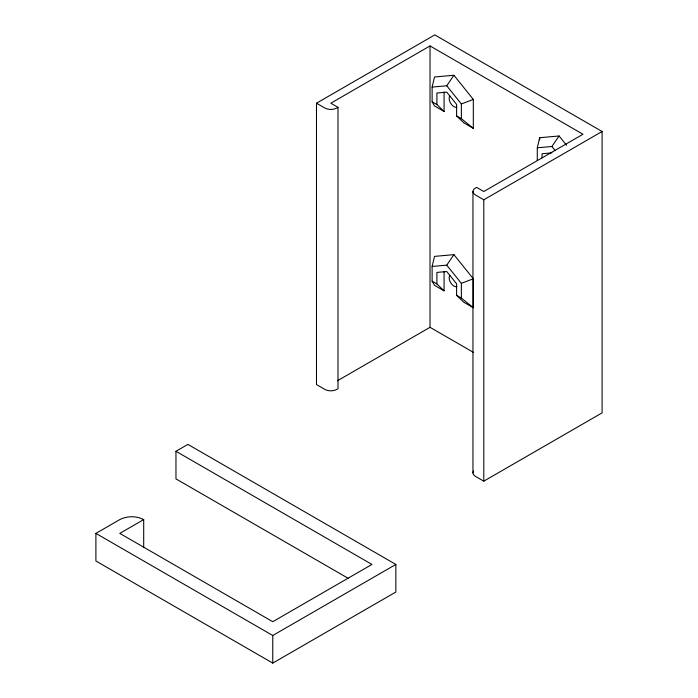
<?xml version="1.0" encoding="UTF-8"?>
<svg xmlns="http://www.w3.org/2000/svg" width="698" height="698" viewBox="0 0 698 698"><rect width="100%" height="100%" fill="white"/><g stroke="black" fill="none" stroke-linecap="round" stroke-linejoin="round"><path stroke-width="1.05" d="M143.701 547.188L143.701 519.591C136.354 515.805 127.149 515.805 119.803 519.591L95.896 533.394L95.896 560.991L272.761 663.1L395.853 592.035L395.853 564.438L187.919 444.39L175.966 451.283L175.966 478.889L348.398 578.433M272.761 663.1L272.761 635.503L395.853 564.438M444.076 271.382L444.076 290.848L434.514 285.325L432.123 281.189L432.123 266.47L434.514 256.384L453.918 254.648L473.314 278.79L473.314 307.731L463.76 302.208L456.588 295.315L456.588 283.781L446.746 271.539L436.904 272.421L436.904 283.946L444.076 290.848M444.076 91.996L444.076 111.462L434.514 105.939L432.123 101.803L432.123 87.084L434.514 76.998L453.918 75.262L473.314 99.404L473.314 128.345L463.76 122.822L456.588 115.92L456.588 104.395L446.746 92.153L436.904 93.035L436.904 104.56L444.076 111.462M537.285 160.409L537.285 147.802L539.676 137.715L559.081 135.979L566.532 145.245M432.123 87.084L446.746 85.775L453.918 75.262M432.123 266.47L446.746 265.17L453.918 254.648M537.285 147.802L551.909 146.493L559.081 135.979M602.104 131.494L483.793 199.794L475.425 194.969A8.446 4.877 0 0 1 475.425 188.067L476.621 187.378L483.793 191.514L582.978 134.252L430.02 45.937L330.826 103.208L337.998 107.344L337.998 388.716L336.802 389.405A8.446 4.877 0 0 1 324.858 389.405L316.491 384.572L316.491 103.208L434.793 34.9L602.104 131.494L602.104 412.858L483.793 481.166L475.425 476.333A8.446 4.877 0 0 1 473.593 471.019M337.998 107.344L336.802 108.033A8.446 4.877 0 0 1 324.858 108.033L316.491 103.208M337.378 380.794L430.02 327.31L473.453 352.385M143.701 519.591L119.803 533.394L272.761 621.7L371.947 564.438L175.966 451.283M473.314 128.345L461.369 118.686L461.369 103.967L473.314 99.404M473.314 307.731L461.369 298.072L461.369 283.353L473.314 278.79M551.909 152.871L542.067 153.743L542.067 157.94M432.123 101.803L436.904 104.56M456.588 115.92L461.369 118.686M432.123 281.189L436.904 283.946M456.588 295.315L461.369 298.072M95.896 533.394L272.761 635.503M551.909 146.493L555.233 150.628M446.746 85.775L461.369 103.967M446.746 265.17L461.369 283.353M539.676 137.715L539.676 139.853M483.793 199.794L483.793 481.166M472.956 191.514L472.956 472.886M430.02 45.937L430.02 327.31M456.876 107.178A6.762 3.9 60 0 1 450.742 103.426A6.762 3.9 60 0 1 449.844 95.896M456.876 286.564A6.762 3.9 60 0 1 450.742 282.812A6.762 3.9 60 0 1 449.844 275.282"/></g></svg>
